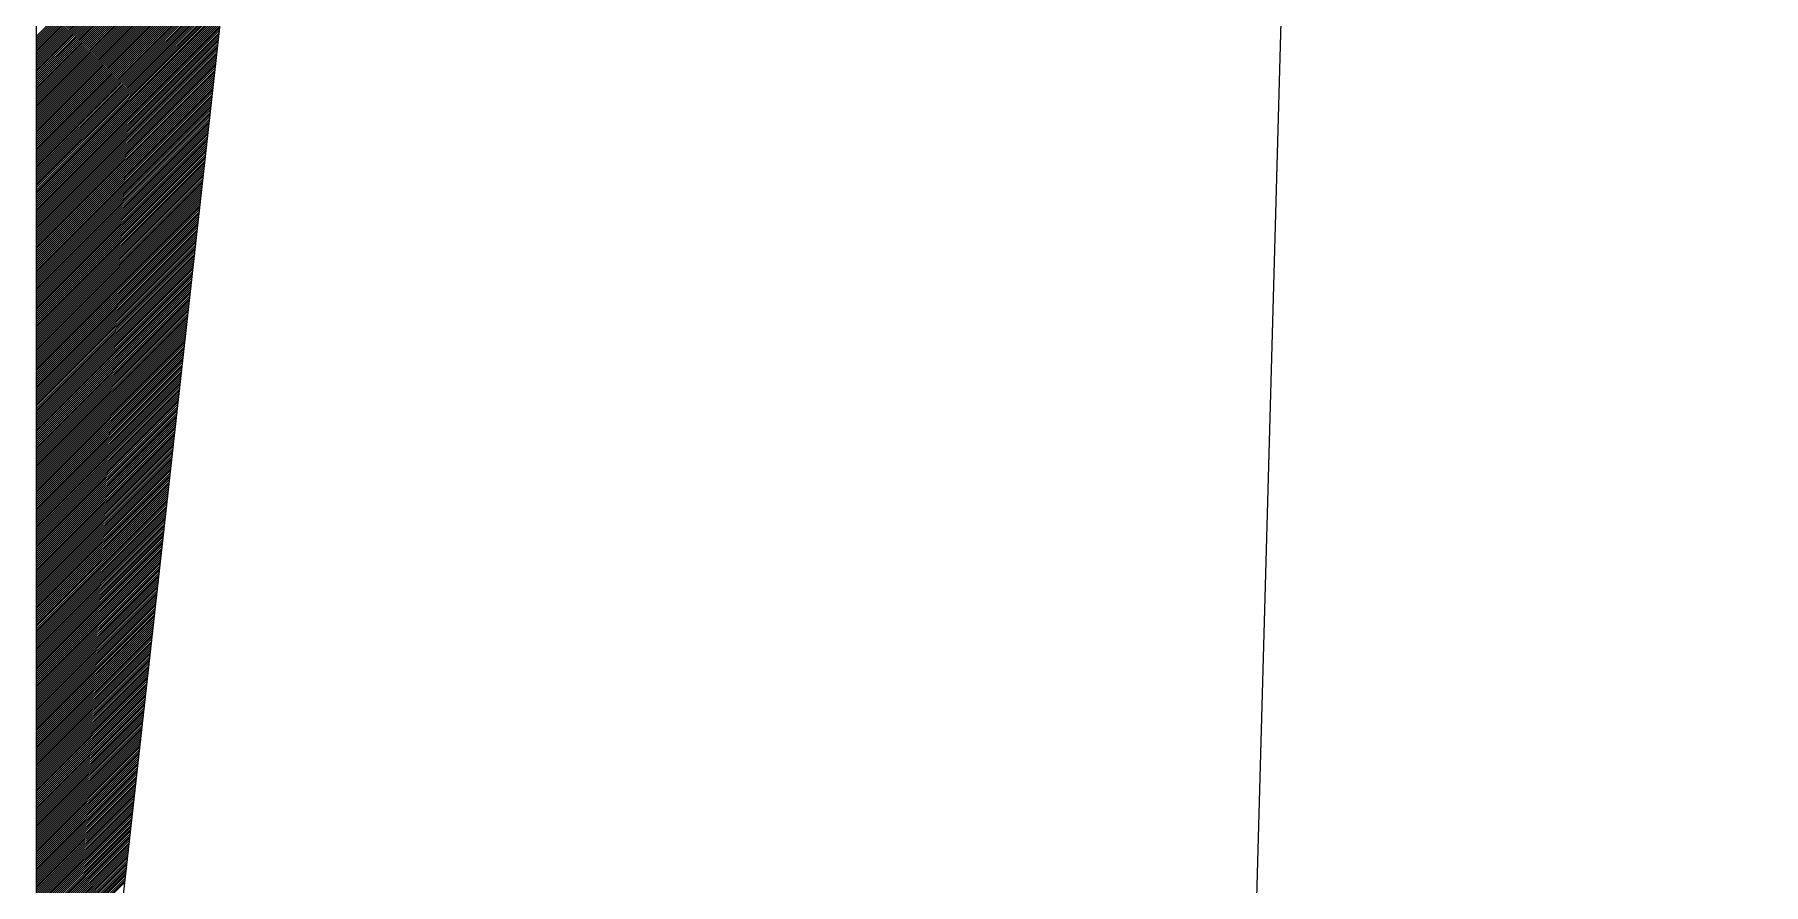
# Model space of a CAD drawing. Extents: x -178 to 82, y -263 to -69.
# Drawn here: x -140.928 to -138.535, y -100.86 to -99.684 of the extents above; entities that cross this region are included whole.
import ezdxf

# ---------------------------------------------------------------- set-up
doc = ezdxf.new("R2010")
doc.units = 0
doc.layers.get('0').update_dxf_attribs({"linetype": 'CONTINUOUS'})
doc.layers.add('2', color=7, linetype='CONTINUOUS')
doc.layers.add('COORDENADAS', color=1, linetype='CONTINUOUS')

# ---------------------------------------------------------------- blocks, each defined once
blk = doc.blocks.new('*X3')
at = {"color": 0}
for p, q in [((66.185, -11.19), (68.032, -9.343)), ((66.185, -11.208), (68.03, -9.363)), ((66.185, -11.225), (68.027, -9.383)), ((66.185, -11.243), (68.025, -9.403)), ((66.185, -11.261), (68.023, -9.423)), ((66.185, -11.278), (68.021, -9.443)), ((66.185, -11.296), (68.019, -9.463)), ((66.185, -11.314), (68.016, -9.483)), ((66.185, -11.331), (68.014, -9.502)), ((66.185, -11.349), (68.012, -9.522)), ((66.185, -11.367), (68.01, -9.542)), ((66.185, -11.384), (68.007, -9.562)), ((66.185, -11.402), (68.005, -9.582)), ((66.185, -11.42), (68.003, -9.602)), ((66.185, -11.437), (68.001, -9.622)), ((66.185, -11.455), (67.999, -9.642)), ((66.185, -11.473), (67.996, -9.662)), ((66.185, -11.491), (67.994, -9.681)), ((66.185, -11.508), (67.992, -9.701)), ((66.185, -11.526), (67.99, -9.721)), ((66.185, -11.544), (67.988, -9.741)), ((66.185, -11.561), (67.985, -9.761)), ((66.185, -11.579), (67.983, -9.781)), ((66.185, -11.597), (67.981, -9.801)), ((66.185, -11.614), (67.979, -9.821)), ((66.185, -11.632), (67.977, -9.841)), ((66.185, -11.65), (67.974, -9.86)), ((66.185, -11.667), (67.972, -9.88)), ((66.185, -11.685), (67.97, -9.9)), ((66.185, -11.703), (67.968, -9.92)), ((66.185, -11.72), (67.965, -9.94)), ((66.185, -11.738), (67.963, -9.96)), ((66.185, -11.756), (67.961, -9.98)), ((66.185, -11.773), (67.959, -10)), ((66.185, -11.791), (67.957, -10.02)), ((66.185, -11.809), (67.954, -10.039)), ((66.185, -11.826), (67.952, -10.059)), ((66.185, -11.844), (67.95, -10.079)), ((66.185, -11.862), (67.948, -10.099)), ((66.185, -11.879), (67.946, -10.119)), ((66.185, -11.897), (67.943, -10.139)), ((66.185, -11.915), (67.941, -10.159)), ((66.185, -11.932), (67.939, -10.179)), ((66.185, -11.95), (67.937, -10.199)), ((66.185, -11.968), (67.935, -10.218)), ((66.185, -11.985), (67.932, -10.238)), ((66.185, -12.003), (67.93, -10.258)), ((66.185, -12.021), (67.928, -10.278)), ((66.185, -12.039), (67.926, -10.298)), ((66.185, -12.056), (67.924, -10.318)), ((66.185, -12.074), (67.921, -10.338)), ((66.185, -12.092), (67.919, -10.358)), ((66.185, -12.109), (67.917, -10.378)), ((66.185, -12.127), (67.915, -10.397)), ((66.185, -12.145), (67.912, -10.417)), ((66.185, -12.162), (67.91, -10.437)), ((66.185, -12.18), (67.908, -10.457)), ((66.185, -12.198), (67.906, -10.477)), ((66.185, -12.215), (67.904, -10.497)), ((66.185, -12.233), (67.901, -10.517)), ((66.185, -12.251), (67.899, -10.537)), ((66.185, -12.268), (67.897, -10.557)), ((66.185, -12.286), (67.895, -10.576)), ((66.185, -12.304), (67.893, -10.596)), ((66.185, -12.321), (67.89, -10.616)), ((66.185, -12.339), (67.888, -10.636)), ((66.185, -12.357), (67.886, -10.656)), ((66.185, -12.374), (67.884, -10.676)), ((66.185, -12.392), (67.882, -10.696)), ((66.185, -12.41), (67.879, -10.716)), ((66.185, -12.427), (67.877, -10.735)), ((66.185, -12.445), (67.875, -10.755)), ((66.185, -12.463), (67.873, -10.775)), ((66.185, -12.48), (67.87, -10.795)), ((66.185, -12.498), (67.868, -10.815)), ((66.185, -12.516), (67.866, -10.835)), ((66.185, -12.533), (67.864, -10.855)), ((66.185, -12.551), (67.862, -10.875)), ((66.185, -12.569), (67.859, -10.895)), ((66.185, -12.587), (67.857, -10.914)), ((66.185, -12.604), (67.855, -10.934)), ((66.185, -12.622), (67.853, -10.954)), ((66.185, -12.64), (67.851, -10.974)), ((66.185, -12.657), (67.848, -10.994)), ((66.185, -12.675), (67.846, -11.014)), ((66.185, -12.693), (67.844, -11.034)), ((66.185, -12.71), (67.842, -11.054)), ((66.185, -12.728), (67.84, -11.074)), ((66.185, -12.746), (67.837, -11.093)), ((66.185, -12.763), (67.835, -11.113)), ((66.185, -12.781), (67.833, -11.133)), ((66.185, -12.799), (67.831, -11.153)), ((66.185, -12.816), (67.828, -11.173)), ((66.185, -12.834), (67.826, -11.193)), ((66.185, -12.852), (67.824, -11.213)), ((66.185, -12.869), (67.822, -11.233)), ((66.185, -12.887), (67.82, -11.253)), ((66.185, -12.905), (67.817, -11.272)), ((66.185, -12.922), (67.815, -11.292)), ((66.185, -12.94), (67.813, -11.312)), ((66.185, -12.958), (67.811, -11.332)), ((66.185, -12.975), (67.809, -11.352)), ((66.185, -12.993), (67.806, -11.372)), ((66.185, -13.011), (67.804, -11.392)), ((66.185, -13.028), (67.802, -11.412)), ((66.185, -13.046), (67.8, -11.432)), ((66.185, -13.064), (67.798, -11.451)), ((66.185, -13.082), (67.795, -11.471)), ((66.185, -13.099), (67.793, -11.491)), ((66.185, -13.117), (67.791, -11.511)), ((66.185, -13.135), (67.789, -11.531)), ((66.185, -13.152), (67.786, -11.551)), ((66.185, -13.17), (67.784, -11.571)), ((66.185, -13.188), (67.782, -11.591)), ((66.185, -13.205), (67.78, -11.611)), ((66.185, -13.223), (67.778, -11.63)), ((66.185, -13.241), (67.775, -11.65)), ((66.185, -13.258), (67.773, -11.67)), ((66.185, -13.276), (67.771, -11.69)), ((66.185, -13.294), (67.769, -11.71)), ((66.185, -13.311), (67.767, -11.73)), ((66.185, -13.329), (67.764, -11.75)), ((66.185, -13.347), (67.762, -11.77)), ((66.185, -13.364), (67.76, -11.79)), ((66.185, -13.382), (67.758, -11.809)), ((66.185, -13.4), (67.756, -11.829)), ((66.185, -13.417), (67.753, -11.849)), ((66.185, -13.435), (67.751, -11.869)), ((66.185, -13.453), (67.749, -11.889)), ((66.185, -13.47), (67.747, -11.909)), ((66.185, -13.488), (67.745, -11.929)), ((66.185, -13.506), (67.742, -11.949)), ((66.185, -13.523), (67.74, -11.969)), ((66.185, -13.541), (67.738, -11.988)), ((66.185, -13.559), (67.736, -12.008)), ((66.185, -13.576), (67.733, -12.028)), ((66.185, -13.594), (67.731, -12.048)), ((66.185, -13.612), (67.729, -12.068)), ((66.185, -13.63), (67.727, -12.088)), ((66.185, -13.647), (67.725, -12.108)), ((66.185, -13.665), (67.722, -12.128)), ((66.185, -13.683), (67.72, -12.148)), ((66.185, -13.7), (67.718, -12.167)), ((66.185, -13.718), (67.716, -12.187)), ((66.185, -13.736), (67.714, -12.207)), ((66.185, -13.753), (67.711, -12.227)), ((66.185, -13.771), (67.709, -12.247)), ((66.185, -13.789), (67.707, -12.267)), ((66.185, -13.806), (67.705, -12.287)), ((66.185, -13.824), (67.703, -12.307)), ((66.185, -13.842), (67.7, -12.326)), ((66.185, -13.859), (67.698, -12.346)), ((66.185, -13.877), (67.696, -12.366)), ((66.185, -13.895), (67.694, -12.386)), ((66.185, -13.912), (67.691, -12.406)), ((66.185, -13.93), (67.689, -12.426)), ((66.185, -13.948), (67.687, -12.446)), ((66.185, -13.965), (67.685, -12.466)), ((66.185, -13.983), (67.683, -12.486)), ((66.185, -14.001), (67.68, -12.505)), ((66.185, -14.018), (67.678, -12.525)), ((66.185, -14.036), (67.676, -12.545)), ((66.185, -14.054), (67.674, -12.565)), ((66.185, -14.071), (67.672, -12.585)), ((66.185, -14.089), (67.669, -12.605)), ((66.185, -14.107), (67.667, -12.625)), ((66.185, -14.124), (67.665, -12.645)), ((66.185, -14.142), (67.663, -12.665)), ((66.185, -14.16), (67.661, -12.684)), ((66.185, -14.178), (67.658, -12.704)), ((66.185, -14.195), (67.656, -12.724)), ((66.185, -14.213), (67.654, -12.744)), ((66.185, -14.231), (67.652, -12.764)), ((66.185, -14.248), (67.649, -12.784)), ((66.185, -14.266), (67.647, -12.804)), ((66.185, -14.284), (67.645, -12.824)), ((66.185, -14.301), (67.643, -12.844)), ((66.185, -14.319), (67.641, -12.863)), ((66.185, -14.337), (67.638, -12.883)), ((66.185, -14.354), (67.636, -12.903)), ((66.185, -14.372), (67.634, -12.923)), ((66.185, -14.39), (67.632, -12.943)), ((66.185, -14.407), (67.63, -12.963)), ((66.185, -14.425), (67.627, -12.983)), ((66.185, -14.443), (67.625, -13.003)), ((66.185, -14.46), (67.623, -13.023)), ((66.185, -14.478), (67.621, -13.042)), ((66.185, -14.496), (67.619, -13.062)), ((66.185, -14.513), (67.616, -13.082)), ((66.185, -14.531), (67.614, -13.102)), ((66.185, -14.549), (67.612, -13.122)), ((66.185, -14.566), (67.61, -13.142)), ((66.185, -14.584), (67.608, -13.162)), ((66.185, -14.602), (67.605, -13.182)), ((66.185, -14.619), (67.603, -13.202)), ((66.185, -14.637), (67.601, -13.221)), ((66.185, -14.655), (67.599, -13.241)), ((66.185, -14.672), (67.596, -13.261)), ((66.185, -14.69), (67.594, -13.281)), ((66.185, -14.708), (67.592, -13.301)), ((66.185, -14.726), (67.59, -13.321)), ((66.185, -14.743), (67.588, -13.341)), ((66.185, -14.761), (67.585, -13.361)), ((66.185, -14.779), (67.583, -13.381)), ((66.185, -14.796), (67.581, -13.4)), ((66.185, -14.814), (67.579, -13.42)), ((66.185, -14.832), (67.577, -13.44)), ((66.185, -14.849), (67.574, -13.46)), ((66.185, -14.867), (67.572, -13.48)), ((66.185, -14.885), (67.57, -13.5)), ((66.185, -14.902), (67.568, -13.52)), ((66.185, -14.92), (67.566, -13.54)), ((66.185, -14.938), (67.563, -13.56)), ((66.185, -14.955), (67.561, -13.579)), ((66.185, -14.973), (67.559, -13.599)), ((66.185, -14.991), (67.557, -13.619)), ((66.185, -15.008), (67.554, -13.639)), ((66.185, -15.026), (67.552, -13.659)), ((66.185, -15.044), (67.55, -13.679)), ((66.185, -15.061), (67.548, -13.699)), ((66.185, -15.079), (67.546, -13.719)), ((66.185, -15.097), (67.543, -13.738)), ((66.185, -15.114), (67.541, -13.758)), ((66.185, -15.132), (67.539, -13.778)), ((66.185, -15.15), (67.537, -13.798)), ((66.185, -15.167), (67.535, -13.818)), ((66.185, -15.185), (67.532, -13.838)), ((66.185, -15.203), (67.53, -13.858)), ((66.185, -15.22), (67.528, -13.878)), ((66.185, -15.238), (67.526, -13.898)), ((66.185, -15.256), (67.524, -13.917)), ((66.185, -15.274), (67.521, -13.937)), ((66.185, -15.291), (67.519, -13.957)), ((66.185, -15.309), (67.517, -13.977)), ((66.185, -15.327), (67.515, -13.997)), ((66.185, -15.344), (67.512, -14.017)), ((66.185, -15.362), (67.51, -14.037)), ((66.185, -15.38), (67.508, -14.057)), ((66.185, -15.397), (67.506, -14.077)), ((66.185, -15.415), (67.504, -14.096)), ((66.185, -15.433), (67.501, -14.116)), ((66.185, -15.45), (67.499, -14.136)), ((66.185, -15.468), (67.497, -14.156)), ((66.185, -15.486), (67.495, -14.176)), ((66.185, -15.503), (67.493, -14.196)), ((66.185, -15.521), (67.49, -14.216)), ((66.185, -15.539), (67.488, -14.236)), ((66.185, -15.556), (67.486, -14.256)), ((66.185, -15.574), (67.484, -14.275)), ((66.185, -15.592), (67.482, -14.295)), ((66.185, -15.609), (67.479, -14.315)), ((66.185, -15.627), (67.477, -14.335)), ((66.185, -15.645), (67.475, -14.355)), ((66.185, -15.662), (67.473, -14.375)), ((66.185, -15.68), (67.471, -14.395)), ((66.185, -15.698), (67.468, -14.415)), ((66.185, -15.715), (67.466, -14.435)), ((66.185, -15.733), (67.464, -14.454)), ((66.185, -15.751), (67.462, -14.474)), ((66.185, -15.769), (67.459, -14.494)), ((66.185, -15.786), (67.457, -14.514)), ((66.185, -15.804), (67.455, -14.534)), ((66.185, -15.822), (67.453, -14.554)), ((66.185, -15.839), (67.451, -14.574)), ((66.185, -15.857), (67.448, -14.594)), ((66.185, -15.875), (67.446, -14.614)), ((66.185, -15.892), (67.444, -14.633)), ((66.185, -15.91), (67.442, -14.653)), ((66.185, -15.928), (67.44, -14.673)), ((66.185, -15.945), (67.437, -14.693)), ((66.185, -15.963), (67.435, -14.713)), ((66.185, -15.981), (67.433, -14.733)), ((66.185, -15.998), (67.431, -14.753)), ((66.185, -16.016), (67.429, -14.773)), ((66.185, -16.034), (67.426, -14.793)), ((66.185, -16.051), (67.424, -14.812)), ((66.185, -16.069), (67.422, -14.832)), ((66.185, -16.087), (67.42, -14.852)), ((66.185, -16.104), (67.417, -14.872)), ((66.185, -16.122), (67.415, -14.892)), ((66.185, -16.14), (67.413, -14.912)), ((66.185, -16.157), (67.411, -14.932)), ((66.185, -16.175), (67.409, -14.952)), ((66.185, -16.193), (67.406, -14.972)), ((66.185, -16.21), (67.404, -14.991)), ((66.185, -16.228), (67.402, -15.011)), ((66.185, -16.246), (67.4, -15.031)), ((66.185, -16.263), (67.398, -15.051)), ((66.185, -16.281), (67.395, -15.071)), ((66.185, -16.299), (67.393, -15.091)), ((66.185, -16.317), (67.391, -15.111)), ((66.185, -16.334), (67.389, -15.131)), ((66.185, -16.352), (67.387, -15.15)), ((66.185, -16.37), (67.384, -15.17)), ((66.185, -16.387), (67.382, -15.19)), ((66.185, -16.405), (67.38, -15.21)), ((66.185, -16.423), (67.378, -15.23)), ((66.185, -16.44), (67.375, -15.25)), ((66.185, -16.458), (67.373, -15.27)), ((66.185, -16.476), (67.371, -15.29)), ((66.185, -16.493), (67.369, -15.31)), ((66.185, -16.511), (67.367, -15.329)), ((66.185, -16.529), (67.364, -15.349)), ((66.185, -16.546), (67.362, -15.369)), ((66.185, -16.564), (67.36, -15.389)), ((66.185, -16.582), (67.358, -15.409)), ((66.185, -16.599), (67.356, -15.429)), ((66.185, -16.617), (67.353, -15.449)), ((66.185, -16.635), (67.351, -15.469)), ((66.185, -16.652), (67.349, -15.489)), ((66.185, -16.67), (67.347, -15.508)), ((66.185, -16.688), (67.345, -15.528)), ((66.185, -16.705), (67.342, -15.548)), ((66.185, -16.723), (67.34, -15.568)), ((66.185, -16.741), (67.338, -15.588)), ((66.185, -16.758), (67.336, -15.608)), ((66.185, -16.776), (67.334, -15.628)), ((66.185, -16.794), (67.331, -15.648)), ((66.185, -16.811), (67.329, -15.668)), ((66.185, -16.829), (67.327, -15.687)), ((66.185, -16.847), (67.325, -15.707)), ((66.185, -16.865), (67.322, -15.727)), ((66.185, -16.882), (67.32, -15.747)), ((66.185, -16.9), (67.318, -15.767)), ((66.185, -16.918), (67.316, -15.787)), ((66.185, -16.935), (67.314, -15.807)), ((66.185, -16.953), (67.311, -15.827)), ((66.185, -16.971), (67.309, -15.847)), ((66.185, -16.988), (67.307, -15.866)), ((66.185, -17.006), (67.305, -15.886)), ((66.185, -17.024), (67.303, -15.906)), ((66.185, -17.041), (67.3, -15.926)), ((66.185, -17.059), (67.298, -15.946)), ((66.185, -17.077), (67.296, -15.966)), ((66.185, -17.094), (67.294, -15.986)), ((66.185, -17.112), (67.292, -16.006)), ((66.185, -17.13), (67.289, -16.026)), ((66.185, -17.147), (67.287, -16.045)), ((66.185, -17.165), (67.285, -16.065)), ((66.185, -17.183), (67.283, -16.085)), ((66.185, -17.2), (67.28, -16.105)), ((66.185, -17.218), (67.278, -16.125)), ((66.185, -17.236), (67.276, -16.145)), ((66.185, -17.253), (67.274, -16.165)), ((66.185, -17.271), (67.272, -16.185)), ((66.185, -17.289), (67.269, -16.205)), ((66.185, -17.306), (67.267, -16.224)), ((66.185, -17.324), (67.265, -16.244)), ((66.185, -17.342), (67.263, -16.264)), ((66.185, -17.359), (67.261, -16.284)), ((66.185, -17.377), (67.258, -16.304)), ((66.185, -17.395), (67.256, -16.324)), ((66.185, -17.413), (67.254, -16.344)), ((66.185, -17.43), (67.252, -16.364)), ((66.185, -17.448), (67.25, -16.384)), ((66.185, -17.466), (67.247, -16.403)), ((66.185, -17.483), (67.245, -16.423)), ((66.185, -17.501), (67.243, -16.443)), ((66.185, -17.519), (67.241, -16.463)), ((66.185, -17.536), (67.238, -16.483)), ((66.185, -17.554), (67.236, -16.503)), ((66.185, -17.572), (67.234, -16.523)), ((66.185, -17.589), (67.232, -16.543)), ((66.185, -17.607), (67.23, -16.563)), ((66.185, -17.625), (67.227, -16.582)), ((66.185, -17.642), (67.225, -16.602)), ((66.185, -17.66), (67.223, -16.622)), ((66.185, -17.678), (67.221, -16.642)), ((66.185, -17.695), (67.219, -16.662)), ((66.185, -17.713), (67.216, -16.682)), ((66.185, -17.731), (67.214, -16.702)), ((66.185, -17.748), (67.212, -16.722)), ((66.185, -17.766), (67.21, -16.741)), ((66.185, -17.784), (67.208, -16.761)), ((66.185, -17.801), (67.205, -16.781)), ((66.185, -17.819), (67.203, -16.801)), ((66.185, -17.837), (67.201, -16.821)), ((66.185, -17.854), (67.199, -16.841)), ((66.185, -17.872), (67.197, -16.861)), ((66.185, -17.89), (67.194, -16.881)), ((66.185, -17.908), (67.192, -16.901)), ((66.185, -17.925), (67.19, -16.92)), ((66.185, -17.943), (67.188, -16.94)), ((66.185, -17.961), (67.185, -16.96)), ((66.185, -17.978), (67.183, -16.98)), ((66.185, -17.996), (67.181, -17)), ((66.185, -18.014), (67.179, -17.02)), ((66.185, -18.031), (67.177, -17.04)), ((66.185, -18.049), (67.174, -17.06)), ((66.185, -18.067), (67.172, -17.08)), ((66.185, -18.084), (67.17, -17.099)), ((66.185, -18.102), (67.168, -17.119)), ((66.185, -18.12), (67.166, -17.139)), ((66.185, -18.137), (67.163, -17.159)), ((66.185, -18.155), (67.161, -17.179)), ((66.185, -18.173), (67.159, -17.199)), ((66.185, -18.19), (67.157, -17.219)), ((66.185, -18.208), (67.155, -17.239)), ((66.185, -18.226), (67.152, -17.259)), ((66.185, -18.243), (67.15, -17.278)), ((66.185, -18.261), (67.148, -17.298)), ((66.185, -18.279), (67.146, -17.318)), ((66.185, -18.296), (67.143, -17.338)), ((66.185, -18.314), (67.141, -17.358)), ((66.185, -18.332), (67.139, -17.378)), ((66.185, -18.349), (67.137, -17.398)), ((66.185, -18.367), (67.135, -17.418)), ((66.185, -18.385), (67.132, -17.438)), ((66.185, -18.402), (67.13, -17.457)), ((66.185, -18.42), (67.128, -17.477)), ((66.185, -18.438), (67.126, -17.497)), ((66.185, -18.456), (67.124, -17.517)), ((66.185, -18.473), (67.121, -17.537)), ((66.185, -18.491), (67.119, -17.557)), ((66.185, -18.509), (67.117, -17.577)), ((66.185, -18.526), (67.115, -17.597)), ((66.185, -18.544), (67.113, -17.617)), ((66.185, -18.562), (67.11, -17.636)), ((66.185, -18.579), (67.108, -17.656)), ((66.185, -18.597), (67.106, -17.676)), ((66.185, -18.615), (67.104, -17.696)), ((66.185, -18.632), (67.101, -17.716)), ((66.185, -18.65), (67.099, -17.736)), ((66.185, -18.668), (67.097, -17.756)), ((66.185, -18.685), (67.095, -17.776)), ((66.185, -18.703), (67.093, -17.796)), ((66.185, -18.721), (67.09, -17.815)), ((66.185, -18.738), (67.088, -17.835)), ((66.185, -18.756), (67.086, -17.855)), ((66.185, -18.774), (67.084, -17.875)), ((66.185, -18.791), (67.082, -17.895)), ((66.185, -18.809), (67.079, -17.915)), ((66.185, -18.827), (67.077, -17.935)), ((66.185, -18.844), (67.075, -17.955)), ((66.185, -18.862), (67.073, -17.975)), ((66.185, -18.88), (67.071, -17.994)), ((66.185, -18.897), (67.068, -18.014)), ((66.185, -18.915), (67.066, -18.034)), ((66.185, -18.933), (67.064, -18.054)), ((66.185, -18.95), (67.062, -18.074)), ((66.185, -18.968), (67.06, -18.094)), ((66.185, -18.986), (67.057, -18.114)), ((66.185, -19.004), (67.055, -18.134)), ((66.185, -19.021), (67.053, -18.153)), ((66.185, -19.039), (67.051, -18.173)), ((66.185, -19.057), (67.048, -18.193)), ((66.185, -19.074), (67.046, -18.213)), ((66.185, -19.092), (67.044, -18.233)), ((66.185, -19.11), (67.042, -18.253)), ((66.185, -19.127), (67.04, -18.273)), ((66.185, -19.145), (67.037, -18.293)), ((66.185, -19.163), (67.035, -18.313)), ((66.185, -19.18), (67.033, -18.332)), ((66.185, -19.198), (67.031, -18.352)), ((66.185, -19.216), (67.029, -18.372)), ((66.185, -19.233), (67.026, -18.392)), ((66.185, -19.251), (67.024, -18.412)), ((66.185, -19.269), (67.022, -18.432)), ((66.185, -19.286), (67.02, -18.452)), ((66.185, -19.304), (67.018, -18.472)), ((66.185, -19.322), (67.015, -18.492)), ((66.185, -19.339), (67.013, -18.511)), ((66.185, -19.357), (67.011, -18.531)), ((66.185, -19.375), (67.009, -18.551)), ((66.185, -19.392), (67.006, -18.571)), ((66.185, -19.41), (67.004, -18.591)), ((66.185, -19.428), (67.002, -18.611)), ((66.185, -19.445), (67, -18.631)), ((66.185, -19.463), (66.998, -18.651)), ((66.185, -19.481), (66.995, -18.671)), ((66.185, -19.498), (66.993, -18.69)), ((66.185, -19.516), (66.991, -18.71)), ((66.185, -19.534), (66.989, -18.73)), ((66.185, -19.552), (66.987, -18.75)), ((66.185, -19.569), (66.984, -18.77)), ((66.185, -19.587), (66.982, -18.79))]:
    blk.add_line(p, q, dxfattribs=at)
blk = doc.blocks.new('A$C2F5D7D56')
at = {"layer": '2'}
for p, q in [((10.1995, 27.7704), (10.1995, 1.5204)), ((10.1995, 1.5204), (11.2495, 10.9704))]:
    blk.add_line(p, q, dxfattribs=at)
at = {"layer": '2', "xscale": 0.35, "yscale": 0.35, "zscale": 0.35, "rotation": 1.820617759342798e-06}
blk.add_blockref('*X3', (-12.9653, 10.6074), dxfattribs=at)

msp = doc.modelspace()

# ---------------------------------------------------------------- linework, layer by layer
at = {"layer": 'COORDENADAS', "color": 7}
msp.add_line((-138.5348, -75.6283), (-141.8233, -193.9883), dxfattribs=at)

# ---------------------------------------------------------------- block references
at = {"layer": '2', "xscale": 0.4400000000000001, "yscale": 0.4400000000000001, "zscale": 0.4400000000000001}
msp.add_blockref('A$C2F5D7D56', (-145.4136, -102.6307), dxfattribs=at)

doc.saveas('drawing.dxf')
